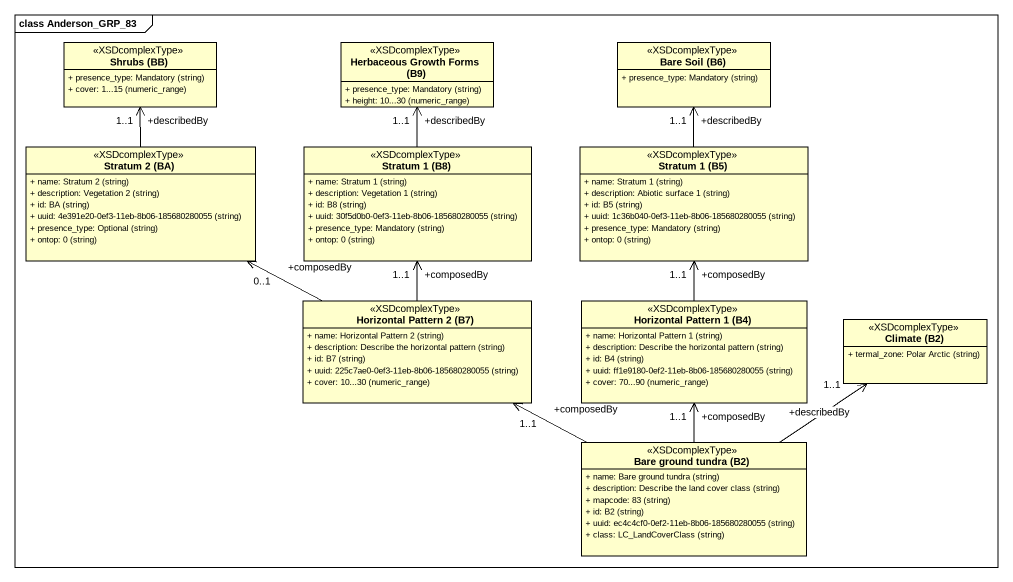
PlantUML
@startuml
mainframe class Anderson_GRP_83
hide circle
hide empty members
skinparam classAttributeIconSize 0
class "Shrubs (BB)" as Shrubs_BB <<XSDcomplexType>> {
  {field} + presence_type: Mandatory (string)
  {field} + cover: 1...15 (numeric_range)
}
class "Herbaceous Growth Forms (B9)" as Herbaceous_Growth_Forms_B9 <<XSDcomplexType>> {
  {field} + presence_type: Mandatory (string)
  {field} + height: 10...30 (numeric_range)
}
class "Bare Soil (B6)" as Bare_Soil_B6 <<XSDcomplexType>> {
  {field} + presence_type: Mandatory (string)
}
class "Stratum 2 (BA)" as Stratum_2_BA <<XSDcomplexType>> {
  {field} + name: Stratum 2 (string)
  {field} + description: Vegetation 2 (string)
  {field} + id: BA (string)
  {field} + uuid: 4e391e20-0ef3-11eb-8b06-185680280055 (string)
  {field} + presence_type: Optional (string)
  {field} + ontop: 0 (string)
}
class "Stratum 1 (B8)" as Stratum_1_B8 <<XSDcomplexType>> {
  {field} + name: Stratum 1 (string)
  {field} + description: Vegetation 1 (string)
  {field} + id: B8 (string)
  {field} + uuid: 30f5d0b0-0ef3-11eb-8b06-185680280055 (string)
  {field} + presence_type: Mandatory (string)
  {field} + ontop: 0 (string)
}
class "Stratum 1 (B5)" as Stratum_1_B5 <<XSDcomplexType>> {
  {field} + name: Stratum 1 (string)
  {field} + description: Abiotic surface 1 (string)
  {field} + id: B5 (string)
  {field} + uuid: 1c36b040-0ef3-11eb-8b06-185680280055 (string)
  {field} + presence_type: Mandatory (string)
  {field} + ontop: 0 (string)
}
class "Horizontal Pattern 2 (B7)" as Horizontal_Pattern_2_B7 <<XSDcomplexType>> {
  {field} + name: Horizontal Pattern 2 (string)
  {field} + description: Describe the horizontal pattern (string)
  {field} + id: B7 (string)
  {field} + uuid: 225c7ae0-0ef3-11eb-8b06-185680280055 (string)
  {field} + cover: 10...30 (numeric_range)
}
class "Horizontal Pattern 1 (B4)" as Horizontal_Pattern_1_B4 <<XSDcomplexType>> {
  {field} + name: Horizontal Pattern 1 (string)
  {field} + description: Describe the horizontal pattern (string)
  {field} + id: B4 (string)
  {field} + uuid: ff1e9180-0ef2-11eb-8b06-185680280055 (string)
  {field} + cover: 70...90 (numeric_range)
}
class "Climate (B2)" as Climate_B2 <<XSDcomplexType>> {
  {field} + termal_zone: Polar Arctic (string)
}
class "Bare ground tundra (B2)" as Bare_ground_tundra_B2 <<XSDcomplexType>> {
  {field} + name: Bare ground tundra (string)
  {field} + description: Describe the land cover class (string)
  {field} + mapcode: 83 (string)
  {field} + id: B2 (string)
  {field} + uuid: ec4c4cf0-0ef2-11eb-8b06-185680280055 (string)
  {field} + class: LC_LandCoverClass (string)
}
Stratum_2_BA -up-> "+describedBy\n1..1" Shrubs_BB
Stratum_1_B8 -up-> "+describedBy\n1..1" Herbaceous_Growth_Forms_B9
Stratum_1_B5 -up-> "+describedBy\n1..1" Bare_Soil_B6
Horizontal_Pattern_2_B7 -left-> "+composedBy\n0..1" Stratum_2_BA
Horizontal_Pattern_2_B7 -up-> "+composedBy\n1..1" Stratum_1_B8
Horizontal_Pattern_1_B4 -up-> "+composedBy\n1..1" Stratum_1_B5
Bare_ground_tundra_B2 -left-> "+composedBy\n1..1" Horizontal_Pattern_2_B7
Bare_ground_tundra_B2 -up-> "+composedBy\n1..1" Horizontal_Pattern_1_B4
Bare_ground_tundra_B2 -up-> "+describedBy\n1..1" Climate_B2
@enduml
